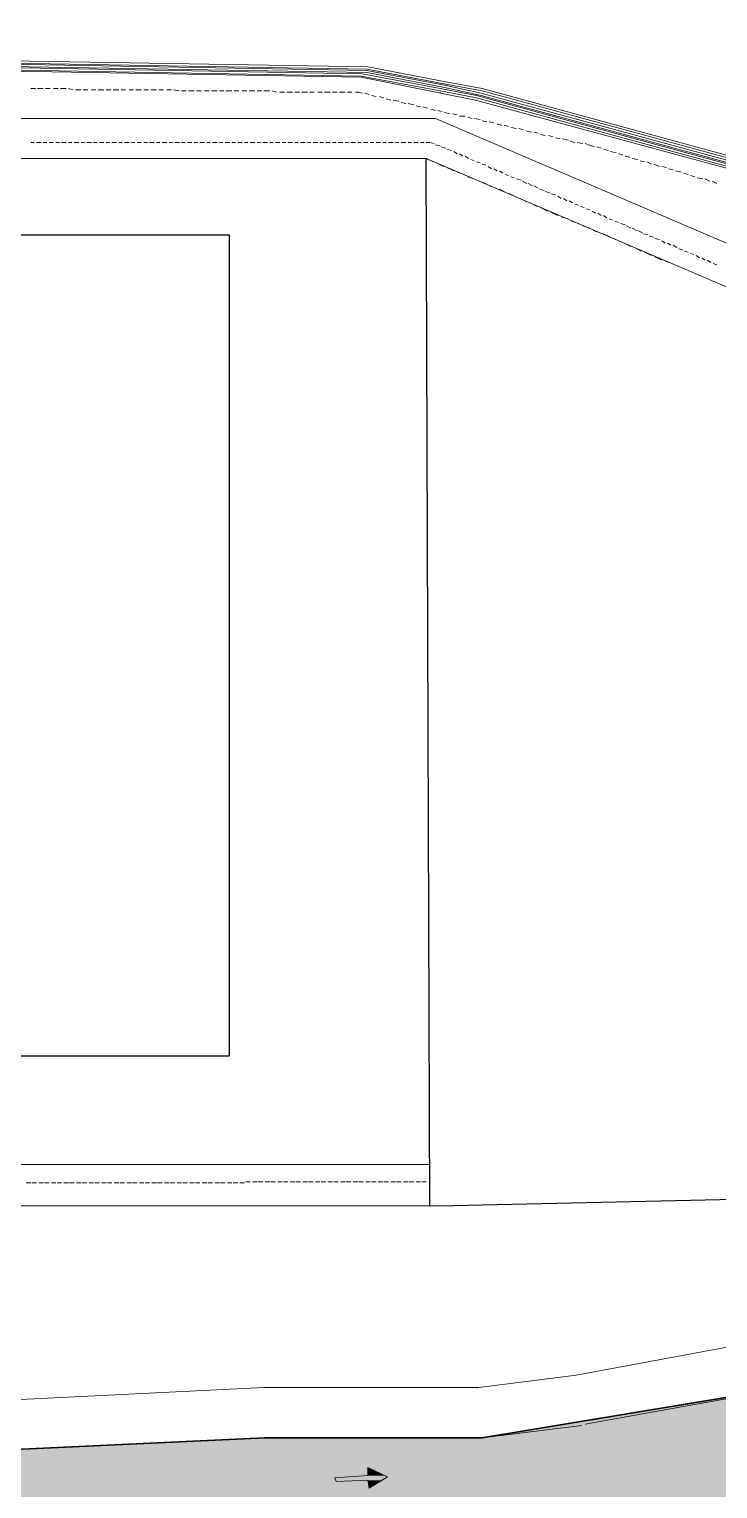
# Model space of a CAD drawing. Header units: inches. Extents: x 1969 to 240164, y 1364 to 46451.
# Drawn here: x 21421 to 23475, y 23928 to 28279 of the extents above; entities that cross this region are included whole.
import ezdxf

# ---------------------------------------------------------------- set-up
doc = ezdxf.new("R2010")
doc.units = ezdxf.units.IN
doc.header["$MEASUREMENT"] = 0
for name, color, linetype in [('PDF_0', 7, 'Continuous'), ('PDF_BH_Soil', 7, 'Continuous'), ('PDF_BH_Waste', 7, 'Continuous'), ('PDF_BOUNDARY', 7, 'Continuous'), ('PDF_HAT', 7, 'Continuous'), ('PDF_INTERNAL ROAD', 7, 'Continuous'), ('PDF_PAVING', 7, 'Continuous'), ('PDF_TEXT2', 7, 'Continuous'), ('PDF_THIN-1', 7, 'Continuous'), ('PDF_TXT', 7, 'Continuous'), ('PDF_Wall', 7, 'Continuous')]:
    doc.layers.add(name, color=color, linetype=linetype)

msp = doc.modelspace()

# ---------------------------------------------------------------- hatches: boundary and pattern name
at = {"true_color": 0xfecc66}
h = msp.add_hatch(color=31, dxfattribs=at)
h.dxf.hatch_style = 1
h.paths.add_polyline_path([(40008.3, 27445.2), (39953.1, 27576.4), (40565.8, 27834.4), (40621, 27703.3)])
h.paths.add_polyline_path([(40577.6, 27598.8), (40632.8, 27467.6), (40233.2, 27299.2), (40178, 27430.4)])
edge = h.paths.add_edge_path()
edge.add_line((23706.6, 23889.3), (23706.6, 23685.7))
edge.add_line((23706.6, 23685.7), (21592.3, 23685.7))
edge.add_arc((21564.1, 23607.1), 83.5, 70.25, 109.75)
edge.add_line((21535.9, 23685.7), (21474.3, 23685.7))
edge.add_line((21474.3, 23685.7), (21474.3, 23889.3))
edge.add_line((21474.3, 23889.3), (23706.6, 23889.3))
h.paths.add_polyline_path([(40196.6, 27136.6), (40128.6, 27004), (40083.8, 26760.5), (40108.3, 26579.1), (40179.2, 26411.1), (44054.9, 22879.7), (47494.3, 21707.1), (47774.4, 21648.7), (48167.3, 21655.3), (48593.7, 21785.4), (48790.3, 21898.1), (49229.2, 22267.9), (50678.1, 23493.2), (50859.2, 23699.7), (50983, 23900), (51090.8, 24169.8), (51148, 24487.9), (51993.8, 24488.6), (52290.4, 24048.9), (50849.8, 22717.9), (50714.5, 22526.6), (50622.5, 22254.5), (50606.5, 21925.5), (50606.5, 20998.1), (50696.2, 20675.3), (50766.7, 20544.7), (50964.4, 20319.7), (51058.4, 20250.3), (51196.7, 20206.5), (51389.7, 20233.1), (51523.7, 20325.3), (51622.3, 20503.8), (51622.3, 20773.7), (53221, 20773.7), (53221, 20166.3), (53323.2, 20166.3), (53323.2, 19249.4), (51850.7, 19249.4), (48876.6, 20483.8), (45963.5, 21489.1), (43693.6, 22262.7), (41571.7, 24195.4), (39950.9, 25674.8), (39044.1, 26554.3), (38079.5, 27215.6), (35857, 26162.3), (34994.2, 24093.5), (32860.7, 23926.1), (31214.3, 23858), (28068.1, 23728.3), (26623.6, 23670.7), (26125.1, 23748.9), (24768.5, 23544.4), (23827.6, 23544.4), (23273.3, 23447.3), (21482.5, 23346.7), (20701.9, 23346.7), (19975.8, 23179.6), (18647.9, 23098.7), (18526, 23021.2), (18458.9, 22934.2), (16811.9, 22382), (14065.1, 22382), (10291.7, 22150.2), (10399.9, 23009.2), (14054.9, 23234.2), (16268.8, 23125.1), (16401.4, 23136.9), (16539.8, 23172.8), (17389.5, 23514.9), (18148.7, 23728.4), (18898.7, 23820.5), (19842.9, 23871.6), (20739.4, 24014.8), (22123.3, 24079.5), (22770.9, 24079.5), (23779.9, 24246.6), (24703.7, 24246.6), (25375.2, 24342), (26135.3, 24457.9), (26581.9, 24376.1), (27205.7, 24393.1), (34200.4, 24679.5), (34926.4, 26329.3), (38395.3, 28029.7), (39197.5, 27689.4), (39688.1, 27614.9), (39863, 27631.6), (40107.6, 27695.3), (40153.2, 27713), (40296.7, 27791.6), (40552.7, 27873.4), (40725.6, 27893.1), (40799.6, 27443.2), (40565.9, 27413.6), (40402.5, 27338.4), (40299.1, 27258.4)])

# ---------------------------------------------------------------- linework, layer by layer
for p, q in [((22616.1, 24771.2), (22605.5, 27893.5)), ((22639.5, 24771.2), (24933.6, 24822.3))]:
    msp.add_line(p, q)
at = {"lineweight": 35}
msp.add_lwpolyline([(10400.7, 23009.2), (14054.9, 23234.2), (16268.8, 23125.1), (16401.4, 23136.9), (16539.8, 23172.8), (17389.5, 23514.9), (18148.7, 23728.4), (18898.7, 23820.5), (19842.9, 23871.6), (20739.4, 24014.8), (22123.3, 24079.5), (22770.9, 24079.5), (23779.9, 24246.6), (24703.7, 24246.6), (25375.2, 24342), (26135.3, 24457.9), (26581.9, 24376.1), (27205.7, 24393.1), (30011.7, 24508), (34200.4, 24679.5), (34926.4, 26329.3), (38395.3, 28029.7)], dxfattribs=at)
msp.add_lwpolyline([(10402.3, 23008.9), (14056.4, 23233.8), (16270.4, 23124.8), (16403, 23136.5), (16541.4, 23172.5), (17391, 23514.6), (18150.3, 23728.1), (18900.2, 23820.1), (19844.4, 23871.3), (20740.9, 24014.4), (22124.8, 24079.2), (22772.5, 24079.2), (23781.5, 24246.2), (24705.2, 24246.2), (25376.7, 24341.7), (26136.9, 24457.6), (26583.4, 24375.7), (27207.2, 24392.8), (30013.2, 24507.7), (34201.9, 24679.1), (34927.9, 26328.9), (38396.8, 28029.4)])
msp.add_lwpolyline([(20142.4, 27665.9), (22017.5, 27665.9), (22017.5, 25217.7), (20142.4, 25217.7)], close=True)
at = {"layer": 'PDF_0', "lineweight": 0}
for points in [[(22646.4, 28087.8), (22646.4, 28091.2)], [(22605.5, 27893.5), (22608.9, 27893.5)]]:
    msp.add_lwpolyline(points, dxfattribs=at)
at = {"layer": 'PDF_BH_Soil', "lineweight": 0}
for points in [[(25165.4, 27423.1), (22755.4, 28081), (22646.4, 28101.5), (22414.6, 28145.8), (21228.3, 28166.2), (20723.8, 28176.5), (20048.9, 28190.1), (19401.3, 28377.6), (19125.2, 28435.5), (18941.1, 28476.4), (18849.1, 28496.9), (18746.8, 28513.9), (18569.5, 28548), (18385.5, 28582.1), (17393.5, 28841.2), (16837.9, 29076.4), (16831.1, 29079.8), (16824.3, 29083.2), (16814.1, 29086.6), (16797, 29093.4), (16752.7, 29110.4)], [(25162, 27416.3), (22755.4, 28074.2), (22646.4, 28094.7), (22411.2, 28139), (21228.3, 28159.4), (20723.8, 28169.6), (20048.9, 28183.3), (19397.9, 28370.8), (19125.2, 28428.7), (18937.7, 28469.6), (18849.1, 28490.1), (18743.4, 28510.5), (18569.5, 28541.2), (18382.1, 28575.3), (17390.1, 28834.3), (16834.5, 29073), (16827.7, 29076.4), (16820.9, 29076.4), (16810.6, 29083.2), (16797, 29086.6), (16749.3, 29103.6)]]:
    msp.add_lwpolyline(points, dxfattribs=at)
at = {"layer": 'PDF_BH_Waste', "lineweight": 0}
for points in [[(25182.4, 27443.6), (22772.5, 28101.5), (22663.4, 28121.9), (22431.6, 28166.2), (21245.4, 28186.7), (20740.9, 28196.9), (20086.4, 28207.1)], [(25182.4, 27436.8), (22772.5, 28094.7), (22663.4, 28115.1), (22428.2, 28159.4), (21245.4, 28179.9), (20740.9, 28190.1), (20086.4, 28203.7)], [(25172.2, 27426.5), (22769.1, 28081), (22660, 28104.9), (22428.2, 28149.2), (21242, 28169.6)], [(21245.4, 28176.5), (22428.2, 28156), (22660, 28111.7), (22769.1, 28087.8), (25172.2, 27433.4)]]:
    msp.add_lwpolyline(points, dxfattribs=at)
at = {"layer": 'PDF_BOUNDARY', "lineweight": 0}
for points in [[(16261.8, 29270.7), (16814.1, 29076.4), (17390.1, 28830.9), (18382.1, 28571.9), (18849.1, 28483.2), (19397.9, 28363.9), (18849.1, 28483.2), (18382.1, 28571.9), (17390.1, 28830.9), (16814.1, 29076.4), (16261.8, 29270.7), (16814.1, 29076.4), (17390.1, 28830.9), (18382.1, 28571.9), (18849.1, 28483.2), (19397.9, 28363.9), (20045.5, 28176.5), (22411.2, 28135.6), (22752, 28067.4), (22755.4, 28067.4)], [(22752, 28067.4), (25165.4, 27412.9), (25908.5, 25899.4), (26583.4, 24542.8), (26610.7, 24546.2), (28042.3, 24614.4), (30004.3, 24703.5)]]:
    msp.add_lwpolyline(points, dxfattribs=at)
at = {"layer": 'PDF_HAT', "lineweight": 0}
msp.add_lwpolyline([(22615.7, 24893.9), (19820.5, 24893.9), (19786.4, 24815.5), (19714.9, 24648.4), (19513.7, 24737.1), (19459.2, 24614.4), (18494.5, 25026.8), (18494.5, 26564.1), (19050.2, 26564.1), (19050.2, 27610.6), (19711.5, 27893.5), (22605.5, 27893.5), (23928, 27327.7), (23928, 27310.6), (24749.5, 27310.6), (24749.5, 26731.2), (24831.3, 26731.2)], dxfattribs=at)
at = {"layer": 'PDF_INTERNAL ROAD', "lineweight": 0}
for points in [[(24705.2, 24396.2), (23979.2, 24396.2), (23754.2, 24396.2), (23052, 24266.7), (22762.3, 24229.2), (22121.4, 24229.2), (20587.5, 24154.2), (19871.7, 24024.6), (18913.8, 23963.3)], [(23781.5, 24246.2), (23079.3, 24120.1)], [(18920.6, 23813.3), (19892.1, 23874.7), (20604.5, 24007.6), (22124.8, 24079.2), (22772.5, 24079.2), (23069, 24116.7)]]:
    msp.add_lwpolyline(points, dxfattribs=at)
at = {"layer": 'PDF_PAVING', "lineweight": 0}
for points in [[(18930.9, 27593.6), (18930.9, 27689), (19687.6, 28012.8), (22632.7, 28012.8), (23986, 27433.4), (24868.8, 27433.4), (24868.8, 26850.5)], [(18375.2, 24242.8), (18375.2, 24948.4), (19524, 24457.6), (19575.1, 24576.9), (19776.2, 24491.6), (19895.5, 24767.7), (19898.9, 24771.2), (22639.5, 24771.2)]]:
    msp.add_lwpolyline(points, dxfattribs=at)
at = {"layer": 'PDF_TEXT2', "lineweight": 0}
for points in [[(21426, 28101.5), (21439.7, 28101.5)], [(21446.5, 28101.5), (21463.5, 28101.5)], [(21470.3, 28101.5), (21484, 28101.5)], [(21494.2, 28101.5), (21507.8, 28101.5)], [(21514.7, 28101.5), (21531.7, 28101.5)], [(21538.5, 28101.5), (21552.2, 28098.1)], [(21559, 28098.1), (21576, 28098.1)], [(21582.8, 28098.1), (21596.5, 28098.1)], [(21606.7, 28098.1), (21620.3, 28098.1)], [(21627.2, 28098.1), (21644.2, 28098.1)], [(21651, 28098.1), (21664.6, 28098.1)], [(21671.5, 28098.1), (21688.5, 28098.1)], [(21695.3, 28098.1), (21709, 28098.1)], [(21719.2, 28098.1), (21732.8, 28098.1)], [(21739.6, 28098.1), (21756.7, 28098.1)], [(21763.5, 28098.1), (21777.1, 28098.1)], [(21784, 28098.1), (21801, 28098.1)], [(21807.8, 28098.1), (21821.4, 28098.1)], [(21831.7, 28098.1), (21845.3, 28098.1)], [(21852.1, 28098.1), (21869.2, 28094.7)], [(21876, 28094.7), (21889.6, 28094.7)], [(21896.4, 28094.7), (21913.5, 28094.7)], [(21920.3, 28094.7), (21933.9, 28094.7)], [(21944.2, 28094.7), (21957.8, 28094.7)], [(21964.6, 28094.7), (21981.7, 28094.7)], [(21988.5, 28094.7), (22002.1, 28094.7)], [(22008.9, 28094.7), (22026, 28094.7)], [(22032.8, 28094.7), (22046.4, 28094.7)], [(22056.6, 28094.7), (22070.3, 28094.7)], [(22077.1, 28094.7), (22094.1, 28094.7)], [(22101, 28094.7), (22114.6, 28094.7)], [(22121.4, 28094.7), (22138.5, 28094.7)], [(22145.3, 28094.7), (22158.9, 28091.2)], [(22169.1, 28091.2), (22182.8, 28091.2)], [(22189.6, 28091.2), (22206.6, 28091.2)], [(22213.4, 28091.2), (22227.1, 28091.2)], [(22233.9, 28091.2), (22250.9, 28091.2)], [(22257.8, 28091.2), (22271.4, 28091.2)], [(22281.6, 28091.2), (22295.3, 28091.2)], [(22302.1, 28091.2), (22319.1, 28091.2)], [(22325.9, 28091.2), (22339.6, 28091.2)], [(22346.4, 28091.2), (22363.4, 28091.2)], [(22370.2, 28091.2), (22383.9, 28091.2)], [(22394.1, 28091.2), (22404.3, 28091.2), (22414.6, 28087.8)], [(22421.4, 28087.8), (22435, 28084.4)], [(22441.8, 28081), (22455.5, 28077.6)], [(22465.7, 28077.6), (22479.3, 28074.2)], [(22486.1, 28070.8), (22499.8, 28067.4)], [(22506.6, 28067.4), (22523.6, 28064)], [(22530.5, 28060.6), (22544.1, 28057.2)], [(22550.9, 28057.2), (22568, 28053.7)], [(22574.8, 28050.3), (22588.4, 28046.9)], [(22595.2, 28046.9), (22608.9, 28043.5)], [(22619.1, 28040.1), (22632.7, 28036.7)], [(22639.5, 28036.7), (22653.2, 28033.3)], [(22660, 28029.9), (22677, 28026.5)], [(22683.9, 28026.5), (22697.5, 28023.1)], [(22704.3, 28019.7), (22721.3, 28019.7)], [(22728.2, 28016.3), (22741.8, 28012.8)], [(22748.6, 28012.8), (22765.7, 28009.4)], [(22772.5, 28006), (22786.1, 28002.6)], [(22792.9, 28002.6), (22806.6, 27999.2)], [(22816.8, 27995.8), (22830.4, 27992.4)], [(22837.2, 27992.4), (22850.9, 27989)], [(22857.7, 27985.6), (22874.7, 27982.2)], [(22881.6, 27982.2), (22895.2, 27978.8)], [(22902, 27975.3), (22919.1, 27971.9)], [(22925.9, 27971.9), (22939.5, 27968.5)], [(22946.3, 27965.1), (22960, 27961.7)], [(22970.2, 27961.7), (22983.8, 27958.3)], [(22990.6, 27954.9), (23004.3, 27951.5)], [(23011.1, 27951.5), (23028.1, 27948.1)], [(23034.9, 27944.7), (23048.6, 27941.3)], [(23055.4, 27941.3), (23072.4, 27937.8)], [(23079.3, 27937.8), (23089.5, 27934.4), (23106.5, 27927.6)], [(23113.3, 27927.6), (23127, 27924.2)], [(23133.8, 27920.8), (23147.4, 27917.4)], [(23154.3, 27914), (23171.3, 27910.6)], [(23178.1, 27907.2), (23191.7, 27903.8)], [(23198.6, 27900.4), (23212.2, 27896.9)], [(23219, 27893.5), (23236.1, 27890.1)], [(23242.9, 27886.7), (23256.5, 27883.3)], [(23263.3, 27883.3), (23277, 27876.5)], [(23283.8, 27876.5), (23300.8, 27869.7)], [(23307.6, 27869.7), (23321.3, 27866.3)], [(23328.1, 27862.9), (23341.7, 27859.4)], [(23348.5, 27856), (23365.6, 27852.6)], [(23372.4, 27849.2), (23386, 27845.8)], [(23392.9, 27842.4), (23406.5, 27839)], [(23413.3, 27835.6), (23430.4, 27832.2)], [(23437.2, 27832.2), (23450.8, 27825.4)], [(23457.6, 27825.4), (23471.3, 27818.5)]]:
    msp.add_lwpolyline(points, dxfattribs=at)
at = {"layer": 'PDF_THIN-1', "lineweight": 0}
for points in [[(22625.9, 27883.3), (22605.5, 27893.5)], [(22656.6, 27869.7), (22636.1, 27879.9)], [(22687.3, 27856), (22666.8, 27866.3)], [(22717.9, 27845.8), (22697.5, 27852.6)], [(22748.6, 27832.2), (22728.2, 27839)], [(22782.7, 27818.5), (22762.3, 27825.4)], [(22813.4, 27804.9), (22792.9, 27811.7)], [(22844.1, 27791.3), (22823.6, 27801.5)], [(22874.7, 27777.6), (22854.3, 27787.9)], [(22905.4, 27764), (22885, 27774.2)], [(22936.1, 27750.4), (22915.6, 27760.6)], [(22966.8, 27736.7), (22946.3, 27747)], [(22997.5, 27723.1), (22977, 27733.3)], [(23028.1, 27712.9), (23007.7, 27719.7)], [(23058.8, 27699.2), (23038.4, 27706.1)], [(23092.9, 27685.6), (23072.4, 27692.4)], [(23123.6, 27672), (23103.1, 27678.8)], [(23154.3, 27658.3), (23133.8, 27668.6)], [(23184.9, 27644.7), (23164.5, 27654.9)], [(23215.6, 27631.1), (23195.2, 27641.3)], [(23246.3, 27617.4), (23225.8, 27627.7)], [(23277, 27603.8), (23256.5, 27614)], [(23307.6, 27590.2), (23287.2, 27600.4)], [(23338.3, 27579.9), (23317.9, 27586.8)]]:
    msp.add_lwpolyline(points, dxfattribs=at)
at = {"layer": 'PDF_TXT', "lineweight": 0}
for points in [[(21426, 27941.3), (21436.3, 27941.3)], [(21443.1, 27941.3), (21456.7, 27941.3)], [(21463.5, 27941.3), (21473.8, 27941.3)], [(21480.6, 27941.3), (21494.2, 27941.3)], [(21501, 27941.3), (21511.3, 27941.3)], [(21518.1, 27941.3), (21531.7, 27941.3)], [(21538.5, 27941.3), (21548.8, 27941.3)], [(21555.6, 27941.3), (21569.2, 27941.3)], [(21576, 27941.3), (21586.2, 27941.3)], [(21593.1, 27941.3), (21606.7, 27941.3)], [(21613.5, 27941.3), (21623.7, 27941.3)], [(21630.6, 27941.3), (21644.2, 27941.3)], [(21651, 27941.3), (21661.2, 27941.3)], [(21668.1, 27941.3), (21681.7, 27941.3)], [(21688.5, 27941.3), (21698.7, 27941.3)], [(21705.6, 27941.3), (21719.2, 27941.3)], [(21726, 27941.3), (21736.2, 27941.3)], [(21743, 27941.3), (21756.7, 27941.3)], [(21763.5, 27941.3), (21773.7, 27941.3)], [(21780.5, 27941.3), (21794.2, 27941.3)], [(21801, 27941.3), (21811.2, 27941.3)], [(21818, 27941.3), (21831.7, 27941.3)], [(21838.5, 27941.3), (21848.7, 27941.3)], [(21855.5, 27941.3), (21869.2, 27941.3)], [(21876, 27941.3), (21886.2, 27941.3)], [(21893, 27941.3), (21906.7, 27941.3)], [(21913.5, 27941.3), (21923.7, 27941.3)], [(21930.5, 27941.3), (21944.2, 27941.3)], [(21951, 27941.3), (21961.2, 27941.3)], [(21968, 27941.3), (21981.7, 27941.3)], [(21988.5, 27941.3), (21998.7, 27941.3)], [(22005.5, 27941.3), (22019.2, 27941.3)], [(22026, 27941.3), (22036.2, 27941.3)], [(22043, 27941.3), (22056.6, 27941.3)], [(22063.5, 27941.3), (22073.7, 27941.3)], [(22080.5, 27941.3), (22094.1, 27941.3)], [(22101, 27941.3), (22111.2, 27941.3)], [(22118, 27941.3), (22131.6, 27941.3)], [(22138.5, 27941.3), (22148.7, 27941.3)], [(22155.5, 27941.3), (22169.1, 27941.3)], [(22176, 27941.3), (22186.2, 27941.3)], [(22193, 27941.3), (22206.6, 27941.3)], [(22213.4, 27941.3), (22223.7, 27941.3)], [(22230.5, 27941.3), (22244.1, 27941.3)], [(22250.9, 27941.3), (22261.2, 27941.3)], [(22268, 27941.3), (22281.6, 27941.3)], [(22288.4, 27941.3), (22298.7, 27941.3)], [(22305.5, 27941.3), (22319.1, 27941.3)], [(22325.9, 27941.3), (22336.2, 27941.3)], [(22343, 27941.3), (22356.6, 27941.3)], [(22363.4, 27941.3), (22373.7, 27941.3)], [(22380.5, 27941.3), (22394.1, 27941.3)], [(22400.9, 27941.3), (22411.2, 27941.3)], [(22418, 27941.3), (22431.6, 27941.3)], [(22438.4, 27941.3), (22448.6, 27941.3)], [(22455.5, 27941.3), (22469.1, 27941.3)], [(22475.9, 27941.3), (22486.1, 27941.3)], [(22493, 27941.3), (22506.6, 27941.3)], [(22513.4, 27941.3), (22523.6, 27941.3)], [(22530.5, 27941.3), (22544.1, 27941.3)], [(22550.9, 27941.3), (22561.1, 27941.3)], [(22568, 27941.3), (22581.6, 27941.3)], [(22588.4, 27941.3), (22598.6, 27941.3)], [(22605.5, 27941.3), (22615.7, 27941.3), (22629.3, 27937.8)], [(22632.7, 27934.4), (22646.4, 27931)], [(22649.8, 27927.6), (22663.4, 27924.2)], [(22666.8, 27920.8), (22680.4, 27917.4)], [(22687.3, 27914), (22697.5, 27907.2)], [(22704.3, 27907.2), (22714.5, 27900.4)], [(22721.3, 27900.4), (22731.6, 27893.5)], [(22738.4, 27890.1), (22748.6, 27886.7)], [(22755.4, 27883.3), (22765.7, 27879.9)], [(22772.5, 27876.5), (22782.7, 27873.1)], [(22789.5, 27869.7), (22799.7, 27862.9)], [(22806.6, 27862.9), (22816.8, 27856)], [(22823.6, 27856), (22833.8, 27849.2)], [(22840.7, 27845.8), (22850.9, 27842.4)], [(22857.7, 27839), (22867.9, 27835.6)], [(22874.7, 27832.2), (22888.4, 27828.8)], [(22891.8, 27825.4), (22905.4, 27818.5)], [(22908.8, 27818.5), (22922.5, 27811.7)], [(22925.9, 27811.7), (22939.5, 27804.9)], [(22942.9, 27801.5), (22956.5, 27798.1)], [(22960, 27794.7), (22973.6, 27791.3)], [(22977, 27787.9), (22990.6, 27784.5)], [(22997.5, 27781), (23007.7, 27774.2)], [(23014.5, 27774.2), (23024.7, 27767.4)], [(23031.5, 27767.4), (23041.8, 27760.6)], [(23048.6, 27757.2), (23058.8, 27753.8)], [(23065.6, 27750.4), (23075.9, 27747)], [(23082.7, 27743.6), (23092.9, 27740.1)], [(23099.7, 27736.7), (23109.9, 27729.9)], [(23116.8, 27729.9), (23127, 27723.1)], [(23133.8, 27723.1), (23144, 27716.3)], [(23150.8, 27712.9), (23161.1, 27709.5)], [(23167.9, 27706.1), (23178.1, 27702.6)], [(23184.9, 27699.2), (23198.6, 27695.8)], [(23202, 27692.4), (23215.6, 27685.6)], [(23219, 27685.6), (23232.7, 27678.8)], [(23236.1, 27678.8), (23249.7, 27672)], [(23253.1, 27668.6), (23266.7, 27665.2)], [(23270.1, 27661.7), (23283.8, 27658.3)], [(23287.2, 27654.9), (23300.8, 27651.5)], [(23307.6, 27648.1), (23317.9, 27641.3)], [(23324.7, 27641.3), (23334.9, 27634.5)], [(23341.7, 27634.5), (23352, 27627.7)], [(23358.8, 27624.2), (23369, 27620.8)], [(23375.8, 27617.4), (23386, 27614)], [(23392.9, 27610.6), (23403.1, 27607.2)], [(23409.9, 27603.8), (23420.1, 27597)], [(23426.9, 27597), (23437.2, 27590.2)], [(23444, 27590.2), (23454.2, 27583.3)], [(23461, 27579.9), (23471.3, 27576.5)], [(21426, 24839.3), (21412.4, 24839.3)], [(21443.1, 24839.3), (21429.4, 24839.3)], [(21463.5, 24839.3), (21449.9, 24839.3)], [(21480.6, 24839.3), (21466.9, 24839.3)], [(21501, 24839.3), (21487.4, 24839.3)], [(21518.1, 24839.3), (21504.4, 24839.3)], [(21538.5, 24839.3), (21524.9, 24839.3)], [(21555.6, 24839.3), (21541.9, 24839.3)], [(21576, 24839.3), (21562.4, 24839.3)], [(21593.1, 24839.3), (21579.4, 24839.3)], [(21613.5, 24839.3), (21599.9, 24839.3)], [(21630.6, 24839.3), (21616.9, 24839.3)], [(21651, 24839.3), (21637.4, 24839.3)], [(21668.1, 24839.3), (21654.4, 24839.3)], [(21688.5, 24839.3), (21674.9, 24839.3)], [(21705.6, 24839.3), (21691.9, 24839.3)], [(21726, 24839.3), (21712.4, 24839.3)], [(21743, 24839.3), (21729.4, 24839.3)], [(21763.5, 24839.3), (21749.9, 24839.3)], [(21780.5, 24839.3), (21766.9, 24839.3)], [(21801, 24839.3), (21787.4, 24839.3)], [(21818, 24839.3), (21804.4, 24839.3)], [(21838.5, 24839.3), (21824.9, 24839.3)], [(21855.5, 24839.3), (21841.9, 24839.3)], [(21876, 24839.3), (21862.4, 24839.3)], [(21893, 24839.3), (21879.4, 24839.3)], [(21913.5, 24839.3), (21899.8, 24839.3)], [(21930.5, 24839.3), (21916.9, 24839.3)], [(21951, 24839.3), (21937.3, 24839.3)], [(21968, 24839.3), (21954.4, 24839.3)], [(21988.5, 24839.3), (21974.8, 24839.3)], [(22005.5, 24839.3), (21991.9, 24839.3)], [(22026, 24839.3), (22012.3, 24839.3)], [(22043, 24839.3), (22029.4, 24839.3)], [(22063.5, 24839.3), (22049.8, 24839.3)], [(22080.5, 24842.7), (22066.9, 24842.7)], [(22101, 24842.7), (22087.3, 24842.7)], [(22118, 24842.7), (22104.4, 24842.7)], [(22138.5, 24842.7), (22124.8, 24842.7)], [(22155.5, 24842.7), (22141.9, 24842.7)], [(22176, 24842.7), (22162.3, 24842.7)], [(22193, 24842.7), (22179.4, 24842.7)], [(22213.4, 24842.7), (22199.8, 24842.7)], [(22230.5, 24842.7), (22216.9, 24842.7)], [(22250.9, 24842.7), (22237.3, 24842.7)], [(22268, 24842.7), (22254.4, 24842.7)], [(22288.4, 24842.7), (22274.8, 24842.7)], [(22305.5, 24842.7), (22291.8, 24842.7)], [(22325.9, 24842.7), (22312.3, 24842.7)], [(22343, 24842.7), (22329.3, 24842.7)], [(22363.4, 24842.7), (22349.8, 24842.7)], [(22380.5, 24842.7), (22366.8, 24842.7)], [(22400.9, 24842.7), (22387.3, 24842.7)], [(22418, 24842.7), (22404.3, 24842.7)], [(22438.4, 24842.7), (22424.8, 24842.7)], [(22455.5, 24842.7), (22441.8, 24842.7)], [(22475.9, 24842.7), (22462.3, 24842.7)], [(22493, 24842.7), (22479.3, 24842.7)], [(22513.4, 24842.7), (22499.8, 24842.7)], [(22530.5, 24842.7), (22516.8, 24842.7)], [(22550.9, 24842.7), (22537.3, 24842.7)], [(22568, 24842.7), (22554.3, 24842.7)], [(22588.4, 24842.7), (22574.8, 24842.7)], [(22605.5, 24842.7), (22591.8, 24842.7)]]:
    msp.add_lwpolyline(points, dxfattribs=at)
at = {"layer": 'PDF_Wall', "lineweight": 0}
msp.add_lwpolyline([(22435, 23929.2), (22431.6, 23953.1), (22336.2, 23949.7), (22332.8, 23959.9), (22431.6, 23966.7), (22431.6, 23990.6), (22489.6, 23963.3)], close=True, dxfattribs=at)
at = {"layer": 'PDF_Wall', "transparency": 33554559}
for points in [[(22431.6, 23990.6), (22482.7, 23966.7), (22431.6, 23966.7)], [(22380.5, 23963.3), (22486.1, 23959.9), (22332.8, 23959.9)], [(22486.1, 23959.9), (22332.8, 23959.9), (22475.9, 23953.1)], [(22332.8, 23959.9), (22475.9, 23953.1), (22336.2, 23953.1)], [(22336.2, 23953.1), (22431.6, 23953.1), (22336.2, 23949.7)], [(22431.6, 23966.7), (22489.6, 23963.3), (22380.5, 23963.3)], [(22489.6, 23963.3), (22380.5, 23963.3), (22486.1, 23959.9)], [(22482.7, 23966.7), (22431.6, 23966.7), (22489.6, 23963.3)], [(22431.6, 23953.1), (22431.6, 23949.7), (22465.7, 23949.7)], [(22431.6, 23953.1), (22475.9, 23953.1), (22465.7, 23949.7)], [(22431.6, 23949.7), (22465.7, 23949.7), (22435, 23929.2)]]:
    msp.add_solid(points, dxfattribs=at)

doc.saveas('drawing.dxf')
